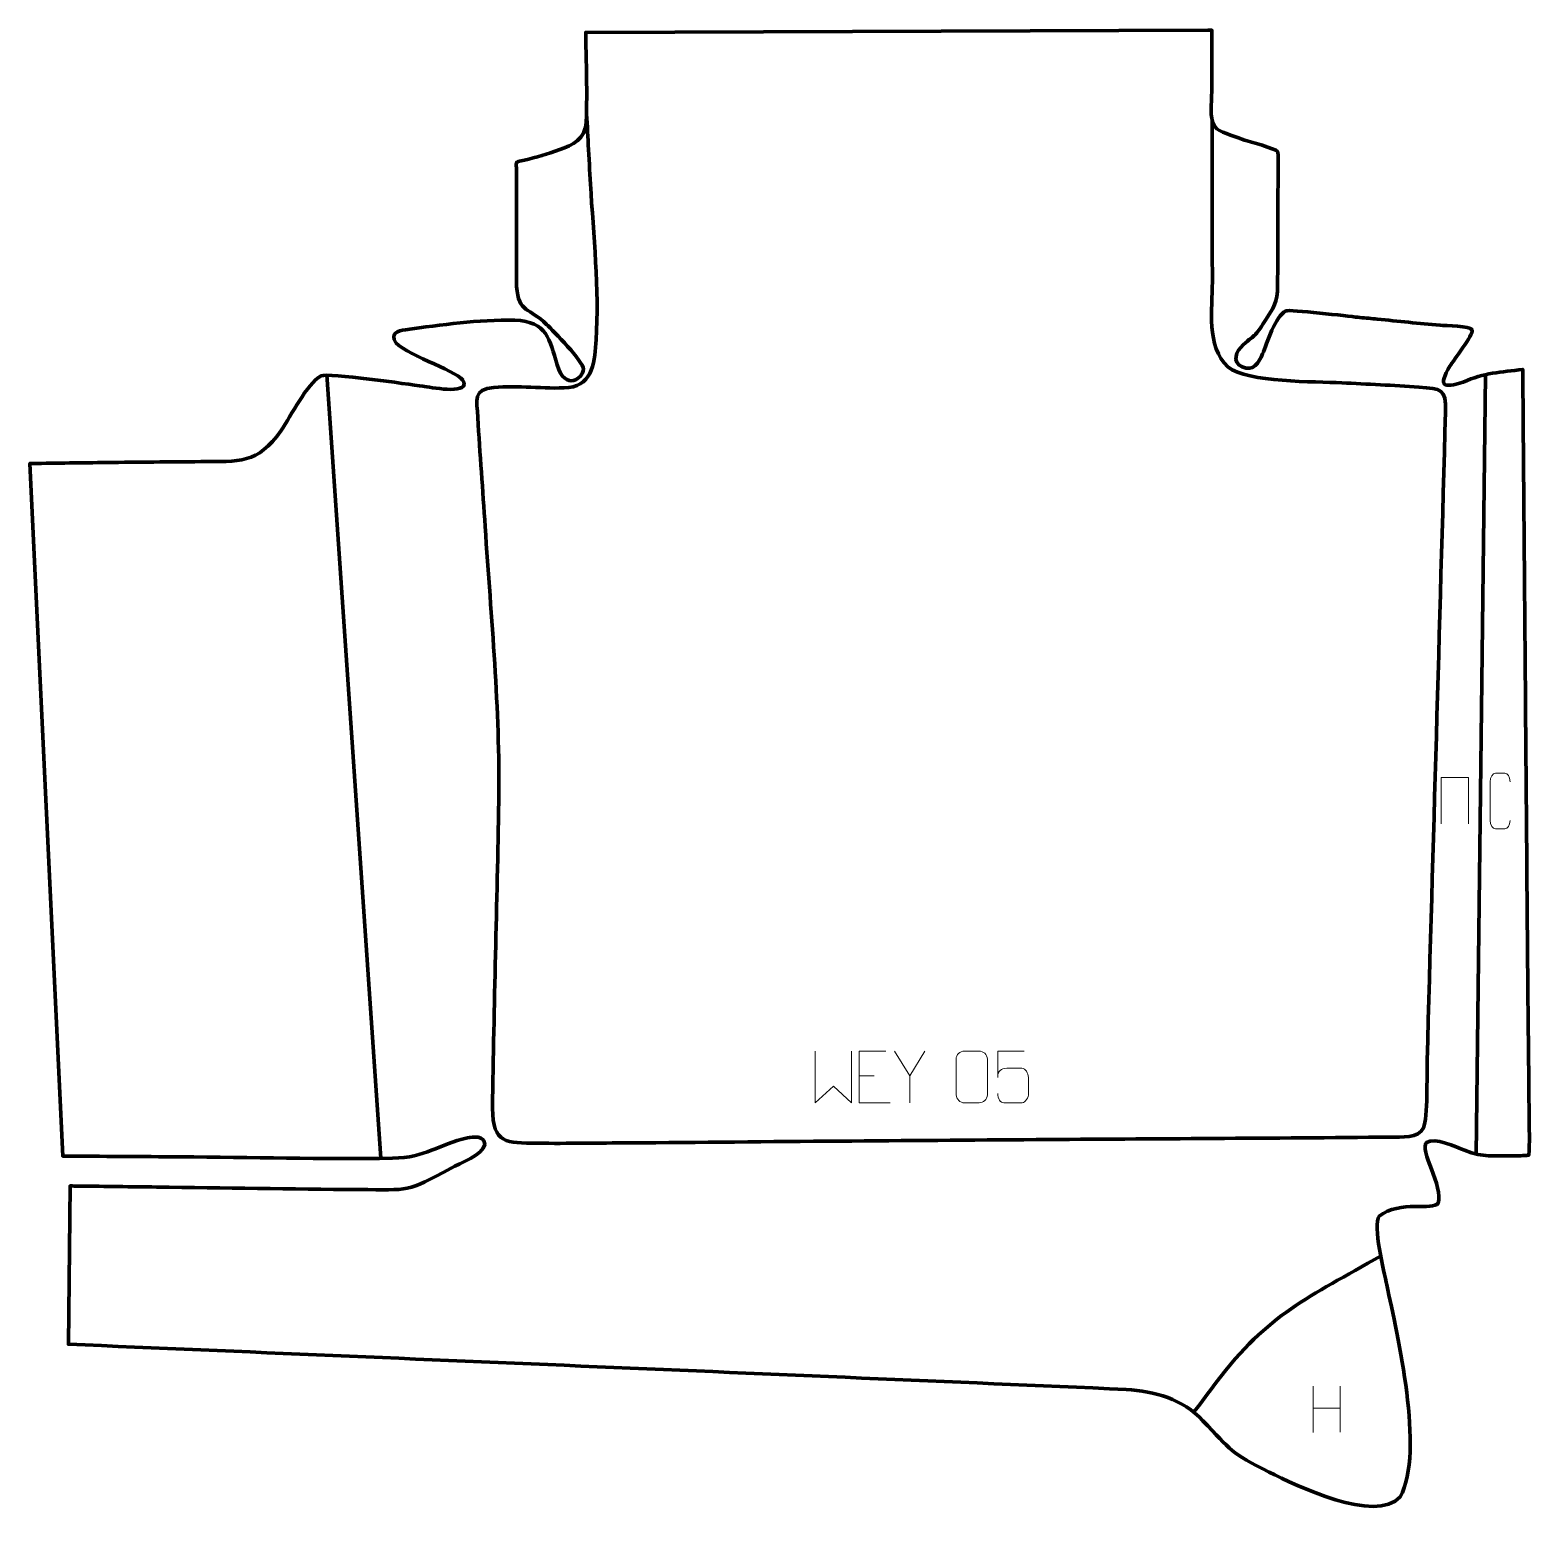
# Model space of a CAD drawing. Header units: millimetres. Extents: x 984 to 1710, y 43 to 767.
import ezdxf

# ---------------------------------------------------------------- set-up
doc = ezdxf.new("R2010")
doc.units = ezdxf.units.MM
doc.header["$MEASUREMENT"] = 0
doc.layers.add('layer 2', color=7, linetype='Continuous')
doc.layers.add('layer 3', color=7, linetype='Continuous')

msp = doc.modelspace()

# ---------------------------------------------------------------- linework, layer by layer
at = {"layer": 'layer 2', "color": 142, "lineweight": 158}
for points, knots in [([(1253.0461, 728.3511), (1253.3543, 722.6526), (1253.6624, 716.9543), (1253.9707, 711.2559), (1253.9707, 711.2559), (1254.3131, 704.9245), (1254.6556, 698.5929), (1254.998, 692.2614), (1254.998, 692.2614), (1256.4389, 667.9433), (1259.4148, 641.0098), (1257.7468, 616.8625), (1257.7468, 616.8625), (1257.0845, 607.1973), (1256.4829, 595.0492), (1244.486, 593.6926), (1244.486, 593.6926), (1232.4116, 592.875), (1219.7885, 594.9362), (1208.2612, 593.797), (1208.2612, 593.797), (1197.9969, 592.7828), (1199.9678, 587.7334), (1200.4674, 579.1756), (1200.4674, 579.1756), (1201.4915, 561.6336), (1202.8889, 543.9699), (1204.0198, 526.4011), (1204.0198, 526.4011), (1206.9642, 481.5234), (1211.2693, 438.5058), (1210.5922, 393.3396), (1210.5922, 393.3396), (1209.8059, 343.7551), (1208.2665, 294.1841), (1207.5593, 244.5992), (1207.5593, 244.5992), (1207.7502, 227.4682), (1214.0845, 227.9125), (1229.3044, 227.7496), (1229.3044, 227.7496), (1244.027, 227.592), (1259.1257, 227.8486), (1273.8856, 227.9293), (1273.8856, 227.9293), (1307.8231, 228.1146), (1341.7591, 228.5268), (1375.6961, 228.7838), (1375.6961, 228.7838), (1407.427, 229.0224), (1439.1579, 229.2611), (1470.8887, 229.4997), (1470.8887, 229.4997), (1528.1123, 229.925), (1585.3732, 230.1377), (1642.5904, 230.7439), (1642.5904, 230.7439), (1647.4527, 230.7955), (1656.1319, 230.059), (1658.4823, 235.2482), (1658.4823, 235.2482), (1660.6343, 239.9994), (1660.014, 260.9397), (1660.2074, 267.8463), (1660.2074, 267.8463), (1663.1401, 372.556), (1666.2799, 477.2777), (1669.083, 581.988), (1669.083, 581.988), (1669.3858, 593.3048), (1667.2319, 593.0529), (1656.2309, 593.9376), (1656.2309, 593.9376), (1643.9226, 594.8968), (1631.2226, 595.3015), (1618.8314, 596.0471), (1618.8314, 596.0471), (1605.9293, 596.6805), (1573.2704, 595.9833), (1563.748, 603.7297), (1563.748, 603.7297), (1553.1276, 613.5718), (1556.2303, 631.7808), (1556.2056, 644.8687), (1556.2056, 644.8687), (1556.1569, 670.6604), (1556.0994, 696.4522), (1556.0466, 722.2438), (1556.0466, 722.2438), (1556.0466, 722.2438), (1556.0444, 723.3037), (1556.0444, 723.3037)], [0, 0, 0, 0, 0.04166667, 0.04166667, 0.04166667, 0.04166667, 0.08333333, 0.08333333, 0.08333333, 0.08333333, 0.125, 0.125, 0.125, 0.125, 0.16666667, 0.16666667, 0.16666667, 0.16666667, 0.20833333, 0.20833333, 0.20833333, 0.20833333, 0.25, 0.25, 0.25, 0.25, 0.29166667, 0.29166667, 0.29166667, 0.29166667, 0.33333333, 0.33333333, 0.33333333, 0.33333333, 0.375, 0.375, 0.375, 0.375, 0.41666667, 0.41666667, 0.41666667, 0.41666667, 0.45833333, 0.45833333, 0.45833333, 0.45833333, 0.5, 0.5, 0.5, 0.5, 0.54166667, 0.54166667, 0.54166667, 0.54166667, 0.58333333, 0.58333333, 0.58333333, 0.58333333, 0.625, 0.625, 0.625, 0.625, 0.66666667, 0.66666667, 0.66666667, 0.66666667, 0.70833333, 0.70833333, 0.70833333, 0.70833333, 0.75, 0.75, 0.75, 0.75, 0.79166667, 0.79166667, 0.79166667, 0.79166667, 0.83333333, 0.83333333, 0.83333333, 0.83333333, 0.875, 0.875, 0.875, 0.875, 0.91666667, 0.91666667, 0.91666667, 0.91666667, 1, 1, 1, 1]), ([(1637.9613, 173.2771), (1602.541, 152.8841), (1583.7535, 145.768), (1557.895, 111.7061), (1557.895, 111.7061), (1554.3939, 107.0942), (1550.9556, 102.4344), (1547.4598, 97.8176)], [0, 0, 0, 0, 0.33333333, 0.33333333, 0.33333333, 0.33333333, 1, 1, 1, 1])]:
    msp.add_open_spline(points, degree=3, knots=knots, dxfattribs=at)
for points in [[(1127.4102, 599.8216), (1127.4102, 599.8216), (1153.5469, 220.5503), (1153.5469, 220.5503)], [(1688.4847, 599.7855), (1688.4847, 599.7855), (1684.0335, 222.2994), (1684.0335, 222.2994)]]:
    msp.add_open_spline(points, degree=3, dxfattribs=at)
at = {"layer": 'layer 2', "color": 142, "lineweight": 9}
for points, knots in [([(1700.4163, 384.11), (1700.3252, 381.6027), (1699.2316, 380.006), (1697.8313, 379.9944), (1697.8313, 379.9944), (1696.311, 379.9948), (1694.7906, 379.9948), (1693.2705, 379.9944), (1693.2705, 379.9944), (1692.0154, 379.8806), (1690.7296, 381.9143), (1690.7369, 384.0912), (1690.7369, 384.0912), (1690.7371, 390.3179), (1690.7371, 396.5442), (1690.7369, 402.7701), (1690.7369, 402.7701), (1690.7396, 405.0774), (1691.8785, 406.9328), (1693.2818, 406.9182), (1693.2818, 406.9182), (1694.7981, 406.9182), (1696.3147, 406.9182), (1697.8313, 406.9182), (1697.8313, 406.9182), (1699.1005, 406.9565), (1700.3989, 405.3469), (1700.4163, 402.7164)], [0, 0, 0, 0, 0.125, 0.125, 0.125, 0.125, 0.25, 0.25, 0.25, 0.25, 0.375, 0.375, 0.375, 0.375, 0.5, 0.5, 0.5, 0.5, 0.625, 0.625, 0.625, 0.625, 0.75, 0.75, 0.75, 0.75, 1, 1, 1, 1]), ([(1680.2132, 382.5014), (1680.2132, 382.5014), (1680.2132, 404.8639), (1680.2132, 404.8639), (1680.2132, 404.8639), (1680.2132, 404.8639), (1667.0878, 404.8639), (1667.0878, 404.8639), (1667.0878, 404.8639), (1667.0878, 404.8639), (1667.0878, 382.5014), (1667.0878, 382.5014)], [0, 0, 0, 0, 0.25, 0.25, 0.25, 0.25, 0.5, 0.5, 0.5, 0.5, 1, 1, 1, 1]), ([(1363.798, 272.3185), (1363.798, 272.3185), (1363.798, 247.3469), (1363.798, 247.3469), (1363.798, 247.3469), (1363.798, 247.3469), (1372.6455, 255.416), (1372.6455, 255.416), (1372.6455, 255.416), (1372.6455, 255.416), (1381.4926, 247.3475), (1381.4926, 247.3475), (1381.4926, 247.3475), (1381.4926, 247.3475), (1381.4926, 272.3185), (1381.4926, 272.3185)], [0, 0, 0, 0, 0.2, 0.2, 0.2, 0.2, 0.4, 0.4, 0.4, 0.4, 0.6, 0.6, 0.6, 0.6, 1, 1, 1, 1]), ([(1398.1002, 272.3163), (1398.1002, 272.3163), (1385.2192, 272.3163), (1385.2192, 272.3163), (1385.2192, 272.3163), (1385.2192, 272.3163), (1385.2192, 247.3491), (1385.2192, 247.3491), (1385.2192, 247.3491), (1385.2192, 247.3491), (1400.0932, 247.3491), (1400.0932, 247.3491)], [0, 0, 0, 0, 0.25, 0.25, 0.25, 0.25, 0.5, 0.5, 0.5, 0.5, 1, 1, 1, 1]), ([(1416.9912, 272.3163), (1416.9912, 272.3163), (1409.6647, 260.4111), (1409.6647, 260.4111), (1409.6647, 260.4111), (1409.6647, 260.4111), (1409.6655, 247.3491), (1409.6655, 247.3491)], [0, 0, 0, 0, 0.33333333, 0.33333333, 0.33333333, 0.33333333, 1, 1, 1, 1]), ([(1436.0992, 272.3389), (1438.4666, 272.3389), (1440.8344, 272.3389), (1443.2022, 272.3389), (1443.2022, 272.3389), (1445.1838, 272.3745), (1447.2109, 270.8794), (1447.238, 268.4359), (1447.238, 268.4359), (1447.2376, 262.6754), (1447.2376, 256.9144), (1447.238, 251.1531), (1447.238, 251.1531), (1447.0958, 248.8242), (1445.3885, 247.3411), (1443.2022, 247.3303), (1443.2022, 247.3303), (1440.8285, 247.3306), (1438.4548, 247.3306), (1436.0815, 247.3303), (1436.0815, 247.3303), (1434.1219, 247.2246), (1432.1144, 249.1136), (1432.1258, 251.1357), (1432.1258, 251.1357), (1432.1262, 256.9194), (1432.1262, 262.7028), (1432.1258, 268.4858), (1432.1258, 268.4858), (1432.1301, 270.629), (1433.9082, 272.3524), (1436.0992, 272.3389)], [0, 0, 0, 0, 0.11111111, 0.11111111, 0.11111111, 0.11111111, 0.22222222, 0.22222222, 0.22222222, 0.22222222, 0.33333333, 0.33333333, 0.33333333, 0.33333333, 0.44444444, 0.44444444, 0.44444444, 0.44444444, 0.55555556, 0.55555556, 0.55555556, 0.55555556, 0.66666667, 0.66666667, 0.66666667, 0.66666667, 0.77777778, 0.77777778, 0.77777778, 0.77777778, 1, 1, 1, 1]), ([(1465.0898, 272.2943), (1465.0898, 272.2943), (1452.2311, 272.2943), (1452.2311, 272.2943), (1452.2311, 272.2943), (1452.2314, 268.0614), (1452.2314, 263.8282), (1452.2311, 259.5947), (1452.2311, 259.5947), (1452.2308, 262.9066), (1453.8626, 263.979), (1456.6763, 264.0395), (1456.6763, 264.0395), (1459.1171, 264.0398), (1461.558, 264.0398), (1463.9986, 264.0395), (1463.9986, 264.0395), (1465.6492, 264.0463), (1467.125, 261.6645), (1467.1535, 259.5947), (1467.1535, 259.5947), (1467.1532, 257.0059), (1467.1532, 254.4169), (1467.1535, 251.8279), (1467.1535, 251.8279), (1467.1996, 249.8674), (1465.6995, 247.4297), (1464.0726, 247.3712), (1464.0726, 247.3712), (1462.1151, 247.3715), (1457.2175, 247.3715), (1455.2593, 247.3712), (1455.2593, 247.3712), (1453.4129, 247.3624), (1452.3052, 249.3282), (1452.2843, 251.8808)], [0, 0, 0, 0, 0.1, 0.1, 0.1, 0.1, 0.2, 0.2, 0.2, 0.2, 0.3, 0.3, 0.3, 0.3, 0.4, 0.4, 0.4, 0.4, 0.5, 0.5, 0.5, 0.5, 0.6, 0.6, 0.6, 0.6, 0.7, 0.7, 0.7, 0.7, 0.8, 0.8, 0.8, 0.8, 1, 1, 1, 1])]:
    msp.add_open_spline(points, degree=3, knots=knots, dxfattribs=at)
for points in [[(1409.6647, 260.4111), (1409.6647, 260.4111), (1402.3399, 272.3163), (1402.3399, 272.3163)], [(1385.2192, 260.4301), (1385.2192, 260.4301), (1392.3912, 260.4301), (1392.3912, 260.4301)], [(1604.9613, 110.0377), (1604.9613, 110.0377), (1604.9613, 87.6752), (1604.9613, 87.6752)], [(1618.0841, 110.0377), (1618.0841, 110.0377), (1618.0841, 87.833), (1618.0841, 87.833)], [(1618.0667, 99.3896), (1618.0667, 99.3896), (1604.9613, 99.3896), (1604.9613, 99.3896)]]:
    msp.add_open_spline(points, degree=3, dxfattribs=at)
at = {"layer": 'layer 3', "color": 242, "lineweight": 158}
msp.add_open_spline([(1554.0786, 766.8791), (1554.0786, 766.8791), (1252.7299, 765.7319), (1252.7299, 765.7319), (1252.7299, 765.7319), (1252.8083, 757.3747), (1253.8827, 725.0587), (1252.474, 719.289), (1252.474, 719.289), (1250.7819, 712.3576), (1243.9211, 710.4156), (1237.9626, 708.1976), (1237.9626, 708.1976), (1231.92, 705.9868), (1226.9384, 704.7753), (1220.7188, 703.3388), (1220.7188, 703.3388), (1218.3313, 702.7873), (1219.1559, 702.2277), (1219.1753, 699.136), (1219.1753, 699.136), (1219.283, 680.3178), (1219.0659, 661.4391), (1219.2676, 642.6391), (1219.2676, 642.6391), (1220.205, 629.6346), (1225.4382, 632.5948), (1233.8063, 624.3114), (1233.8063, 624.3114), (1237.1787, 620.9732), (1251.5737, 606.5177), (1251.5702, 602.5902), (1251.5702, 602.5902), (1251.5662, 598.2481), (1242.9182, 591.7259), (1238.8788, 604.6445), (1238.8788, 604.6445), (1234.9346, 617.258), (1234.4286, 625.5061), (1218.3766, 626.3948), (1218.3766, 626.3948), (1200.5767, 626.6424), (1183.0447, 624.0913), (1165.4533, 621.7238), (1165.4533, 621.7238), (1161.4883, 621.1911), (1157.9602, 620.1012), (1160.8134, 615.3928), (1160.8134, 615.3928), (1167.5195, 608.5212), (1192.5127, 601.2925), (1193.7627, 596.3245), (1193.7627, 596.3245), (1195.3179, 590.1443), (1177.2306, 593.9685), (1173.796, 594.3892), (1173.796, 594.3892), (1166.9454, 595.2882), (1127.9993, 600.8887), (1124.6159, 599.3988), (1124.6159, 599.3988), (1117.3668, 595.3634), (1110.2139, 580.1731), (1105.197, 572.8861), (1105.197, 572.8861), (1093.6956, 556.5149), (1084.9698, 558.0319), (1066.3174, 557.8502), (1066.3174, 557.8502), (1051.1592, 557.7025), (1036.0008, 557.5962), (1020.843, 557.4105), (1020.843, 557.4105), (1008.7437, 557.2607), (996.6445, 557.1108), (984.5452, 556.961), (984.5452, 556.961), (984.5452, 556.961), (983.5899, 556.9492), (983.5899, 556.9492), (983.5899, 556.9492), (983.5899, 556.9492), (999.4723, 221.5373), (999.4723, 221.5373), (999.4723, 221.5373), (1018.48, 221.4155), (1037.4876, 221.2938), (1056.4953, 221.172), (1056.4953, 221.172), (1090.5865, 220.9442), (1125.1797, 219.9933), (1159.2102, 220.5075), (1159.2102, 220.5075), (1175.3646, 220.7517), (1181.1236, 227.1499), (1195.4004, 230.3272), (1195.4004, 230.3272), (1198.2586, 230.9305), (1203.784, 231.5176), (1203.8232, 227.1872), (1203.8232, 227.1872), (1203.0884, 222.11), (1191.7354, 217.9984), (1187.5314, 215.7278), (1187.5314, 215.7278), (1165.4667, 203.8107), (1167.9433, 205.1653), (1142.7547, 205.3124), (1142.7547, 205.3124), (1110.1172, 205.5032), (1077.4877, 206.1294), (1044.853, 206.5358), (1044.853, 206.5358), (1032.4885, 206.6888), (1020.1241, 206.8419), (1007.7596, 206.9949), (1007.7596, 206.9949), (1006.4914, 207.0106), (1005.2233, 207.0263), (1003.9551, 207.0419), (1003.9551, 207.0419), (1003.9551, 207.0419), (1003.004, 207.0537), (1003.004, 207.0537), (1003.004, 207.0537), (1003.004, 207.0537), (1002.2295, 130.4079), (1002.2295, 130.4079), (1002.2295, 130.4079), (1172.9486, 123.1146), (1343.6744, 115.9437), (1514.3881, 108.5292), (1514.3881, 108.5292), (1528.4274, 107.6755), (1541.7411, 103.8459), (1551.6393, 93.3776), (1551.6393, 93.3776), (1565.2743, 78.9571), (1564.9318, 77.8083), (1583.6809, 68.4947), (1583.6809, 68.4947), (1596.7782, 61.9949), (1635.0635, 43.3477), (1647.2265, 56.4236), (1647.2265, 56.4236), (1659.1234, 78.9883), (1645.7663, 134.4723), (1640.6717, 159.2102), (1640.6717, 159.2102), (1639.3814, 165.2883), (1633.6406, 188.0093), (1637.0551, 192.4719), (1637.0551, 192.4719), (1647.0192, 200.2429), (1663.181, 194.9979), (1665.5025, 198.6968), (1665.5025, 198.6968), (1668.3393, 206.6946), (1656.1521, 224.7011), (1659.9277, 228.1072), (1659.9277, 228.1072), (1663.9337, 230.9208), (1674.2262, 225.8947), (1678.3258, 224.3212), (1678.3258, 224.3212), (1688.2084, 220.6265), (1691.6671, 221.8149), (1701.9101, 221.7053), (1701.9101, 221.7053), (1704.5591, 221.677), (1706.7546, 221.6569), (1709.4038, 221.9618), (1709.4038, 221.9618), (1710.032, 227.5077), (1709.6197, 235.855), (1709.5847, 241.6929), (1709.5847, 241.6929), (1709.4684, 261.0551), (1709.1709, 280.4156), (1709.009, 299.7774), (1709.009, 299.7774), (1709.009, 299.7774), (1709.0011, 300.7265), (1709.0011, 300.7265), (1709.0011, 300.7265), (1708.5915, 350.5424), (1708.1819, 400.3583), (1707.7723, 450.1741), (1707.7723, 450.1741), (1707.6314, 467.3082), (1707.4905, 484.4424), (1707.3497, 501.5764), (1707.3497, 501.5764), (1707.2453, 514.2684), (1707.1409, 526.9604), (1707.0366, 539.6523), (1707.0366, 539.6523), (1706.9844, 545.9983), (1706.9322, 552.3442), (1706.88, 558.6902), (1706.88, 558.6902), (1706.8279, 565.0361), (1706.7756, 571.3821), (1706.7235, 577.7281), (1706.7235, 577.7281), (1706.6557, 585.9779), (1706.5878, 594.2276), (1706.52, 602.4774), (1706.52, 602.4774), (1696.0162, 601.0757), (1687.571, 600.9654), (1677.7224, 596.342), (1677.7224, 596.342), (1667.7336, 593.263), (1665.5128, 594.305), (1671.2617, 604.1442), (1671.2617, 604.1442), (1672.8479, 606.8589), (1682.7929, 619.4403), (1681.9727, 621.5291), (1681.9727, 621.5291), (1681.1037, 623.7421), (1669.2874, 623.6735), (1666.4475, 623.9006), (1666.4475, 623.9006), (1656.3007, 624.7119), (1646.1728, 625.891), (1636.0385, 626.8637), (1636.0385, 626.8637), (1636.0385, 626.8637), (1635.0905, 626.9527), (1635.0905, 626.9527), (1635.0905, 626.9527), (1632.2634, 627.215), (1629.437, 627.4825), (1626.611, 627.7565), (1626.611, 627.7565), (1622.1033, 628.2483), (1593.5865, 631.677), (1591.7672, 630.8344), (1591.7672, 630.8344), (1586.8631, 628.5632), (1582.5976, 615.0475), (1580.4903, 609.9823), (1580.4903, 609.9823), (1578.6691, 605.7478), (1576.041, 601.22), (1570.6405, 603.72), (1570.6405, 603.72), (1565.2772, 606.2029), (1567.8428, 611.2754), (1571.1961, 614.3987), (1571.1961, 614.3987), (1577.6245, 620.2113), (1576.4328, 617.7554), (1581.6251, 625.8982), (1581.6251, 625.8982), (1585.8169, 632.4717), (1587.7775, 634.9585), (1587.8078, 642.9472), (1587.8078, 642.9472), (1587.879, 661.5982), (1587.8202, 680.4406), (1588.0712, 699.07), (1588.0712, 699.07), (1588.0905, 700.508), (1588.2972, 707.108), (1587.7185, 708.0722), (1587.7185, 708.0722), (1586.9229, 709.3977), (1574.029, 712.8892), (1571.831, 713.6065), (1571.831, 713.6065), (1568.7495, 714.6122), (1561.0045, 717.0754), (1558.5356, 718.9153), (1558.5356, 718.9153), (1554.5076, 722.3993), (1555.8201, 729.4742), (1555.8535, 734.427), (1555.8535, 734.427), (1555.9111, 742.9784), (1555.9588, 751.5284), (1555.9714, 760.0801), (1555.9714, 760.0801), (1555.9738, 762.3005), (1555.9761, 764.521), (1555.9785, 766.7414), (1555.9785, 766.7414), (1555.9785, 766.7414), (1554.0786, 766.8791), (1554.0786, 766.8791)], degree=3, knots=[0, 0, 0, 0, 0.01351351, 0.01351351, 0.01351351, 0.01351351, 0.02702703, 0.02702703, 0.02702703, 0.02702703, 0.04054054, 0.04054054, 0.04054054, 0.04054054, 0.05405405, 0.05405405, 0.05405405, 0.05405405, 0.06756757, 0.06756757, 0.06756757, 0.06756757, 0.08108108, 0.08108108, 0.08108108, 0.08108108, 0.09459459, 0.09459459, 0.09459459, 0.09459459, 0.10810811, 0.10810811, 0.10810811, 0.10810811, 0.12162162, 0.12162162, 0.12162162, 0.12162162, 0.13513514, 0.13513514, 0.13513514, 0.13513514, 0.14864865, 0.14864865, 0.14864865, 0.14864865, 0.16216216, 0.16216216, 0.16216216, 0.16216216, 0.17567568, 0.17567568, 0.17567568, 0.17567568, 0.18918919, 0.18918919, 0.18918919, 0.18918919, 0.2027027, 0.2027027, 0.2027027, 0.2027027, 0.21621622, 0.21621622, 0.21621622, 0.21621622, 0.22972973, 0.22972973, 0.22972973, 0.22972973, 0.24324324, 0.24324324, 0.24324324, 0.24324324, 0.25675676, 0.25675676, 0.25675676, 0.25675676, 0.27027027, 0.27027027, 0.27027027, 0.27027027, 0.28378378, 0.28378378, 0.28378378, 0.28378378, 0.2972973, 0.2972973, 0.2972973, 0.2972973, 0.31081081, 0.31081081, 0.31081081, 0.31081081, 0.32432432, 0.32432432, 0.32432432, 0.32432432, 0.33783784, 0.33783784, 0.33783784, 0.33783784, 0.35135135, 0.35135135, 0.35135135, 0.35135135, 0.36486486, 0.36486486, 0.36486486, 0.36486486, 0.37837838, 0.37837838, 0.37837838, 0.37837838, 0.39189189, 0.39189189, 0.39189189, 0.39189189, 0.40540541, 0.40540541, 0.40540541, 0.40540541, 0.41891892, 0.41891892, 0.41891892, 0.41891892, 0.43243243, 0.43243243, 0.43243243, 0.43243243, 0.44594595, 0.44594595, 0.44594595, 0.44594595, 0.45945946, 0.45945946, 0.45945946, 0.45945946, 0.47297297, 0.47297297, 0.47297297, 0.47297297, 0.48648649, 0.48648649, 0.48648649, 0.48648649, 0.5, 0.5, 0.5, 0.5, 0.51351351, 0.51351351, 0.51351351, 0.51351351, 0.52702703, 0.52702703, 0.52702703, 0.52702703, 0.54054054, 0.54054054, 0.54054054, 0.54054054, 0.55405405, 0.55405405, 0.55405405, 0.55405405, 0.56756757, 0.56756757, 0.56756757, 0.56756757, 0.58108108, 0.58108108, 0.58108108, 0.58108108, 0.59459459, 0.59459459, 0.59459459, 0.59459459, 0.60810811, 0.60810811, 0.60810811, 0.60810811, 0.62162162, 0.62162162, 0.62162162, 0.62162162, 0.63513514, 0.63513514, 0.63513514, 0.63513514, 0.64864865, 0.64864865, 0.64864865, 0.64864865, 0.66216216, 0.66216216, 0.66216216, 0.66216216, 0.67567568, 0.67567568, 0.67567568, 0.67567568, 0.68918919, 0.68918919, 0.68918919, 0.68918919, 0.7027027, 0.7027027, 0.7027027, 0.7027027, 0.71621622, 0.71621622, 0.71621622, 0.71621622, 0.72972973, 0.72972973, 0.72972973, 0.72972973, 0.74324324, 0.74324324, 0.74324324, 0.74324324, 0.75675676, 0.75675676, 0.75675676, 0.75675676, 0.77027027, 0.77027027, 0.77027027, 0.77027027, 0.78378378, 0.78378378, 0.78378378, 0.78378378, 0.7972973, 0.7972973, 0.7972973, 0.7972973, 0.81081081, 0.81081081, 0.81081081, 0.81081081, 0.82432432, 0.82432432, 0.82432432, 0.82432432, 0.83783784, 0.83783784, 0.83783784, 0.83783784, 0.85135135, 0.85135135, 0.85135135, 0.85135135, 0.86486486, 0.86486486, 0.86486486, 0.86486486, 0.87837838, 0.87837838, 0.87837838, 0.87837838, 0.89189189, 0.89189189, 0.89189189, 0.89189189, 0.90540541, 0.90540541, 0.90540541, 0.90540541, 0.91891892, 0.91891892, 0.91891892, 0.91891892, 0.93243243, 0.93243243, 0.93243243, 0.93243243, 0.94594595, 0.94594595, 0.94594595, 0.94594595, 0.95945946, 0.95945946, 0.95945946, 0.95945946, 0.97297297, 0.97297297, 0.97297297, 0.97297297, 1, 1, 1, 1], dxfattribs=at)

doc.saveas('drawing.dxf')
